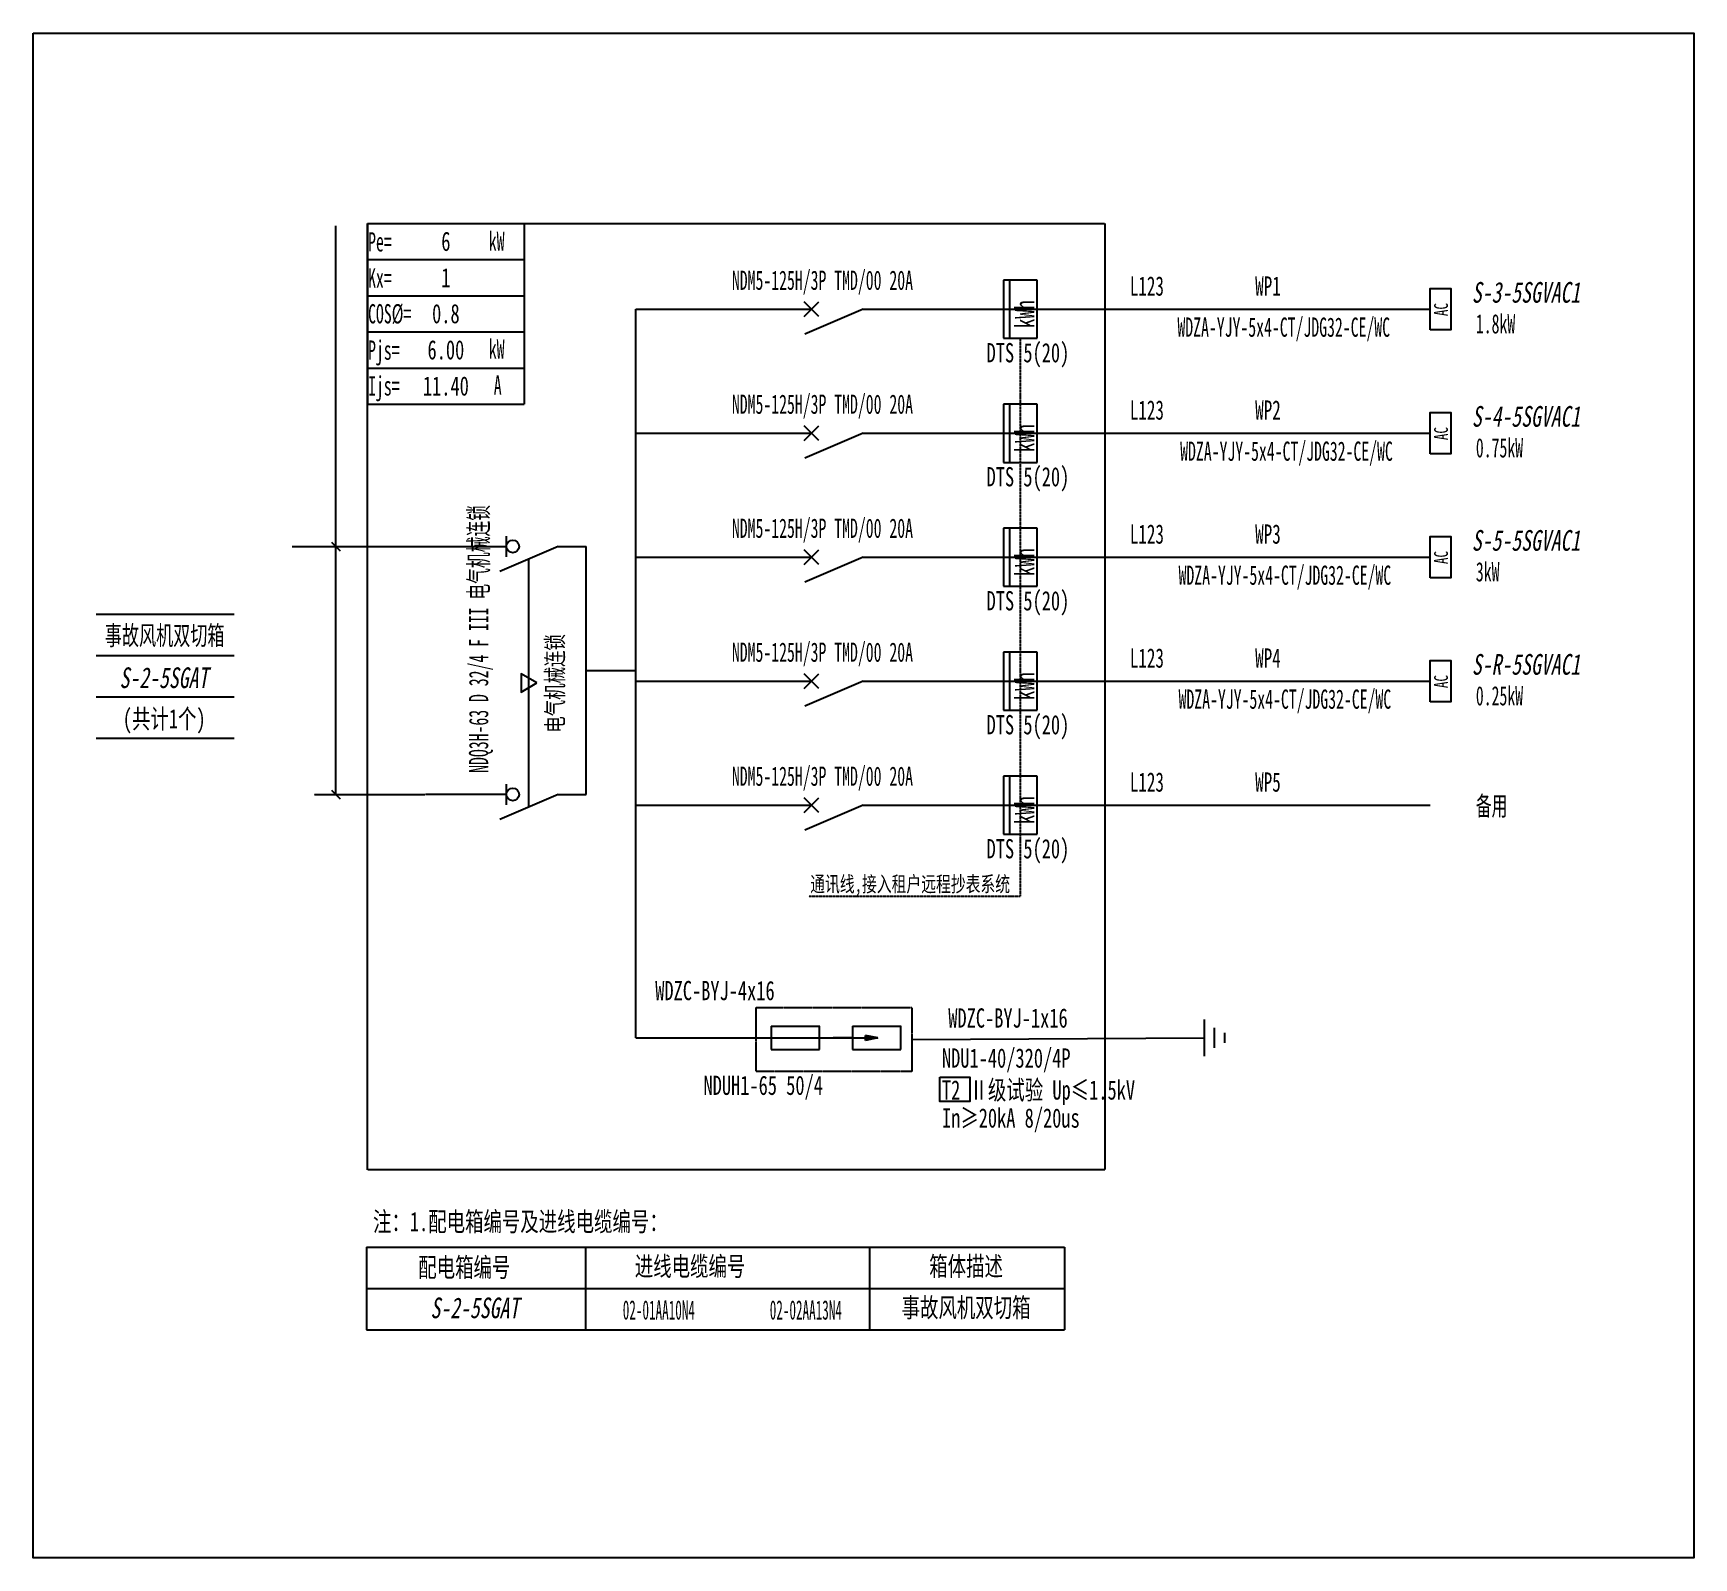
# Model space of a CAD drawing. Extents: x 318410 to 320880, y 333687 to 335955.
import ezdxf
from ezdxf.enums import TextEntityAlignment as Align

# ---------------------------------------------------------------- set-up
doc = ezdxf.new("R2010")
doc.units = 0
doc.header["$MEASUREMENT"] = 0
for name, pattern in [('DASH', [0.35, 0.25, -0.1]), ('DASHDOT', [1, 0.5, -0.25, 0, -0.25]), ('DASHED', [0.75, 0.5, -0.25]), ('DASHED2', [0.375, 0.25, -0.125])]:
    doc.linetypes.add(name, pattern=pattern)
for name, color, linetype in [('D_E_Eqpm(强电设备)', 100, 'Continuous'), ('D_E_Eqpm（强电设备）', 100, 'Continuous'), ('D_E_Text(强电文字)', 51, 'Continuous'), ('D_E_Text（强电文字）', 51, 'Continuous'), ('D_E_Wire(强电线缆)', 10, 'Continuous'), ('D_E_WireEm（强电应急照明线缆）', 10, 'DASHED'), ('D_E_Wire（强电线缆）', 10, 'Continuous'), ('D_T_TableDim（表格尺寸）', 255, 'Continuous'), ('DQ-远程抄表', 3, 'DASHDOT'), ('系统图', 220, 'Continuous')]:
    doc.layers.add(name, color=color, linetype=linetype)
doc.styles.add('$1$电气', font='', dxfattribs={"width": 0.7})
doc.styles.add('$1$电气箱', font='simhei.ttf', dxfattribs={"width": 0.8, "oblique": 10})
doc.styles.add('电气', font='', dxfattribs={"width": 0.7})
doc.styles.add('电气箱', font='simhei.ttf', dxfattribs={"width": 0.8, "oblique": 10})
doc.styles.get('$1$电气').set_extended_font_data('SimSun')
doc.styles.get('电气').set_extended_font_data('SimSun')

msp = doc.modelspace()

# ---------------------------------------------------------------- linework, layer by layer
at = {"linetype": 'DASHED'}
for p, q in [((318907.1, 334264.3), (318907.1, 335672.1)), ((318907.1, 335672.1), (320003.7, 335672.1)), ((320003.7, 335672.1), (320003.7, 334264.3)), ((320003.7, 334264.3), (318907.1, 334264.3))]:
    msp.add_line(p, q, dxfattribs=at)
at = {"linetype": 'DASHED2'}
msp.add_lwpolyline([(319484.9, 334505.7), (319716.4, 334505.7), (319716.4, 334410.3), (319484.9, 334410.3)], close=True, dxfattribs=at)
at = {"layer": 'D_E_Eqpm(强电设备)'}
for p, q in [((319507.5, 334477.9), (319507.5, 334443)), ((319507.5, 334477.9), (319579.6, 334477.9)), ((319579.4, 334443), (319579.4, 334477.9)), ((319628.5, 334477.9), (319628.5, 334443)), ((319628.5, 334477.9), (319700.6, 334477.9)), ((319700.4, 334443), (319700.4, 334477.9)), ((319628.5, 334460.5), (319599.4, 334460.5)), ((319628.5, 334460.5), (319665.9, 334460.5)), ((319665.9, 334460.5), (319647.8, 334464.2)), ((319647.8, 334456.7), (319647.8, 334464.2)), ((319665.9, 334460.5), (319647.8, 334456.7)), ((319507.5, 334443), (319579.4, 334443)), ((319628.5, 334443), (319700.4, 334443))]:
    msp.add_line(p, q, dxfattribs=at)
msp.add_solid([(319647.8, 334456.7), (319665.9, 334460.5), (319647.8, 334464.2)], dxfattribs=at)
at = {"layer": 'D_E_Eqpm（强电设备）'}
for p, q in [((319852.8, 335587.8), (319852.8, 335501.1)), ((319902.8, 335587.8), (319852.8, 335587.8)), ((319852.8, 335587.8), (319852.8, 335501.1)), ((319861.8, 335587.8), (319861.8, 335501.1)), ((319861.8, 335587.8), (319861.8, 335501.1)), ((319902.8, 335501.1), (319902.8, 335587.8)), ((319556.6, 335533.6), (319578.4, 335555.3)), ((319578.4, 335533.6), (319556.6, 335555.3)), ((319644.4, 335544.4), (319557.6, 335507.2)), ((319852.8, 335501.1), (319902.8, 335501.1)), ((319852.8, 335403.3), (319852.8, 335316.6)), ((319902.8, 335403.3), (319852.8, 335403.3)), ((319852.8, 335403.3), (319852.8, 335316.6)), ((319861.8, 335403.3), (319861.8, 335316.6)), ((319861.8, 335403.3), (319861.8, 335316.6)), ((319902.8, 335316.6), (319902.8, 335403.3)), ((319556.6, 335349.1), (319578.4, 335370.9)), ((319578.4, 335349.1), (319556.6, 335370.9)), ((319644.4, 335360), (319557.6, 335322.8)), ((319852.8, 335316.6), (319902.8, 335316.6)), ((319852.8, 335218.9), (319852.8, 335132.2)), ((319902.8, 335218.9), (319852.8, 335218.9)), ((319852.8, 335218.9), (319852.8, 335132.2)), ((319861.8, 335218.9), (319861.8, 335132.2)), ((319861.8, 335218.9), (319861.8, 335132.2)), ((319902.8, 335132.2), (319902.8, 335218.9)), ((319190.7, 335191.5), (319103.9, 335154.4)), ((319113.8, 335176.2), (319113.8, 335206.9)), ((319556.6, 335164.7), (319578.4, 335186.4)), ((319578.4, 335164.7), (319556.6, 335186.4)), ((319644.4, 335175.5), (319557.6, 335138.3)), ((319852.8, 335132.2), (319902.8, 335132.2)), ((319852.8, 335034.4), (319852.8, 334947.7)), ((319902.8, 335034.4), (319852.8, 335034.4)), ((319852.8, 335034.4), (319852.8, 334947.7)), ((319861.8, 335034.4), (319861.8, 334947.7)), ((319861.8, 335034.4), (319861.8, 334947.7)), ((319902.8, 334947.7), (319902.8, 335034.4)), ((319556.6, 334980.2), (319578.4, 335001.9)), ((319578.4, 334980.2), (319556.6, 335001.9)), ((319644.4, 334991.1), (319557.6, 334953.9)), ((319852.8, 334947.7), (319902.8, 334947.7)), ((319852.8, 334849.9), (319852.8, 334763.3)), ((319852.8, 334849.9), (319852.8, 334763.3)), ((319902.8, 334849.9), (319852.8, 334849.9)), ((319861.8, 334849.9), (319861.8, 334763.3)), ((319861.8, 334849.9), (319861.8, 334763.3)), ((319902.8, 334763.3), (319902.8, 334849.9)), ((319190.7, 334822.6), (319103.9, 334785.4)), ((319113.8, 334807.3), (319113.8, 334838)), ((319556.6, 334795.7), (319578.4, 334817.5)), ((319578.4, 334795.7), (319556.6, 334817.5)), ((319644.4, 334806.6), (319557.6, 334769.4)), ((319852.8, 334763.3), (319902.8, 334763.3))]:
    msp.add_line(p, q, dxfattribs=at)
at = {"layer": 'D_E_Eqpm（强电设备）', "linetype": 'DASH'}
msp.add_line((319147.3, 334804), (319147.3, 335172.9), dxfattribs=at)
at = {"layer": 'D_E_Eqpm（强电设备）'}
for points in [[(320487.6, 335513.7), (320487.6, 335575.2), (320518.4, 335575.2), (320518.4, 335513.7)], [(320487.6, 335329.2), (320487.6, 335390.7), (320518.4, 335390.7), (320518.4, 335329.2)], [(320487.6, 335144.8), (320487.6, 335206.3), (320518.4, 335206.3), (320518.4, 335144.8)], [(320487.6, 334960.3), (320487.6, 335021.8), (320518.4, 335021.8), (320518.4, 334960.3)], [(319159.2, 334988.5), (319135.5, 335002.2), (319135.5, 334974.8)]]:
    msp.add_lwpolyline(points, close=True, dxfattribs=at)
for centre in [(319123.2, 335191.5), (319123.2, 334822.6)]:
    msp.add_circle(centre, 9.35, dxfattribs=at)
at = {"layer": 'D_E_Text(强电文字)', "color": 51}
msp.add_line((318860.1, 334822.6), (318860.1, 335668.2), dxfattribs=at)
for points in [[(318853.7, 335197.9), (318866.5, 335185.1)], [(318853.7, 334829), (318866.5, 334816.2)]]:
    msp.add_lwpolyline(points, dxfattribs=at)
at = {"layer": 'D_E_Text（强电文字）'}
for p, q in [((318907.1, 335672.1), (319140.3, 335672.1)), ((318907.1, 335672.1), (318907.1, 335403.1)), ((319140.3, 335672.1), (319140.3, 335403.1)), ((318907.1, 335618.3), (319140.3, 335618.3)), ((318907.1, 335564.5), (319140.3, 335564.5)), ((318907.1, 335510.7), (319140.3, 335510.7)), ((318907.1, 335456.9), (319140.3, 335456.9)), ((318907.1, 335403.1), (319140.3, 335403.1))]:
    msp.add_line(p, q, dxfattribs=at)
msp.add_lwpolyline([(319758.3, 334402.2), (319802.8, 334402.2), (319802.8, 334365.6), (319758.3, 334365.6)], close=True, dxfattribs=at)
at = {"layer": 'D_E_Wire(强电线缆)'}
msp.add_line((318795, 335191.5), (318992.7, 335191.5), dxfattribs=at)
at = {"layer": 'D_E_Wire(强电线缆)', "linetype": 'DASH'}
msp.add_line((318827.8, 334822.6), (318992.7, 334822.6), dxfattribs=at)
at = {"layer": 'D_E_WireEm（强电应急照明线缆）'}
msp.add_line((319113.8, 334822.6), (318992.7, 334822.6), dxfattribs=at)
at = {"layer": 'D_E_Wire（强电线缆）'}
for p, q in [((319306.4, 334460.5), (319306.4, 335544.4)), ((319306.4, 335544.4), (319567.5, 335544.4)), ((319644.4, 335544.4), (319850.2, 335544.4)), ((319850.2, 335544.4), (320487.6, 335544.4)), ((319306.4, 335360), (319567.5, 335360)), ((319644.4, 335360), (319850.2, 335360)), ((319850.2, 335360), (320487.6, 335360)), ((318992.7, 335191.5), (319113.8, 335191.5)), ((319190.7, 335191.5), (319232.2, 335191.5)), ((319232.2, 334822.6), (319232.2, 335191.5)), ((319306.4, 335175.5), (319567.5, 335175.5)), ((319644.4, 335175.5), (319850.2, 335175.5)), ((319850.2, 335175.5), (320487.6, 335175.5)), ((319232.2, 335007.1), (319306.4, 335007.1)), ((319306.4, 334991.1), (319567.5, 334991.1)), ((319644.4, 334991.1), (319850.2, 334991.1)), ((319850.2, 334991.1), (320487.6, 334991.1)), ((319190.7, 334822.6), (319232.2, 334822.6)), ((319306.4, 334806.6), (319567.5, 334806.6)), ((319644.4, 334806.6), (319850.2, 334806.6)), ((319850.2, 334806.6), (320487.6, 334806.6)), ((320152, 334433.1), (320152, 334487.9)), ((320166.9, 334445.6), (320166.9, 334475.4)), ((319306.4, 334460.5), (319636.2, 334460.5)), ((319716.4, 334458), (320152, 334460.5)), ((320181.9, 334453), (320181.9, 334468))]:
    msp.add_line(p, q, dxfattribs=at)
at = {"layer": 'D_T_TableDim（表格尺寸）', "color": 255}
for p, q in [((318503.8, 335090.6), (318708.8, 335090.6)), ((318503.8, 335029.1), (318708.8, 335029.1)), ((318503.8, 334967.6), (318708.8, 334967.6)), ((318503.8, 334906.1), (318708.8, 334906.1))]:
    msp.add_line(p, q, dxfattribs=at)
at = {"layer": 'D_T_TableDim（表格尺寸）', "ltscale": 3.5}
for p, q in [((318905.7, 334149.2), (319943.5, 334149.2)), ((318905.7, 334149.2), (318905.7, 334026.3)), ((319231.4, 334149.2), (319231.4, 334026.3)), ((319653.7, 334149.2), (319653.7, 334026.3)), ((319943.5, 334149.2), (319943.5, 334026.3)), ((318905.7, 334087.8), (319943.5, 334087.8)), ((318905.7, 334087.8), (319943.5, 334087.8)), ((319231.4, 334087.8), (319231.4, 334026.3)), ((319653.7, 334087.8), (319653.7, 334026.3)), ((318905.7, 334026.3), (319943.5, 334026.3))]:
    msp.add_line(p, q, dxfattribs=at)
at = {"layer": 'DQ-远程抄表'}
for p, q in [((319877.8, 335501.1), (319877.8, 334670.7)), ((319877.8, 334670.7), (319563.5, 334670.7))]:
    msp.add_line(p, q, dxfattribs=at)
at = {"layer": '系统图', "ltscale": 9973.992009}
msp.add_lwpolyline([(318410, 335955), (320879.5, 335955), (320879.5, 333687), (318410, 333687)], close=True, dxfattribs=at)

# ---------------------------------------------------------------- texts
at = {"layer": 'D_E_Eqpm（强电设备）', "color": 51, "style": '电气', "width": 0.7}
for p in [(320503.6, 335543.9), (320503.6, 335359.4), (320503.6, 335175), (320503.6, 334990.5)]:
    msp.add_text('AC', height=20.5, rotation=90, dxfattribs=at).set_placement(p, align=Align.MIDDLE_CENTER)
at = {"layer": 'D_E_Text(强电文字)'}
for s, height, style, width, p in [('1.8kW', 28.69, '$1$电气', 0.6, (320555.4, 335508.4)), ('0.75kW', 28.69, '$1$电气', 0.6, (320555.4, 335323.9)), ('3kW', 28.69, '$1$电气', 0.6, (320555.4, 335139.5)), ('0.25kW', 28.69, '$1$电气', 0.6, (320555.4, 334955)), ('备用', 28.69, '$1$电气', 0.6, (320555.4, 334791.1)), ('WDZC-BYJ-4x16', 28.694, '电气', 0.7, (319335, 334516.5)), ('WDZC-BYJ-1x16', 28.694, '电气', 0.7, (319770.8, 334475.7)), ('T2 Ⅱ级试验 Up≤1.5kV ', 28.694, '电气', 0.7, (319761.4, 334368.6)), ('In≥20kA 8/20us', 28.694, '电气', 0.7, (319761.4, 334326.9))]:
    msp.add_text(s, height=height, dxfattribs=dict(at, style=style, width=width)).set_placement(p)
at = {"layer": 'D_E_Text(强电文字)', "color": 51, "true_color": 0xffff7f, "style": '电气', "width": 0.7}
msp.add_text('NDU1-40/320/4P', height=28.694, dxfattribs=at).set_placement((319761.4, 334416.1))
at = {"layer": 'D_E_Text（强电文字）', "linetype": 'Continuous', "style": '电气', "width": 0.6}
for s, height, p in [('Pe=', 28.69, (318908, 335630.3)), ('kW', 28.69, (319087.5, 335631.3)), ('Kx=', 28.69, (318908, 335576.3)), ('COS%%C=', 28.69, (318908, 335523.3)), ('Pjs=', 28.69, (318908, 335469.2)), ('kW', 28.69, (319087.5, 335471)), ('Ijs=', 28.69, (318908, 335416)), ('A', 28.7, (319094.9, 335417.2))]:
    msp.add_text(s, height=height, dxfattribs=at).set_placement(p)
at = {"layer": 'D_E_Text（强电文字）'}
for s, height, style, width, p in [('NDM5-125H/3P TMD/00 20A', 28.694, '电气', 0.6, (319583.7, 335585.2)), ('WDZA-YJY-5x4-CT/JDG32-CE/WC', 28.694, '$1$电气', 0.6, (320269.7, 335515.4)), ('DTS 5(20)', 28.69, '电气', 0.7, (319889.3, 335477.5)), ('NDM5-125H/3P TMD/00 20A', 28.694, '电气', 0.6, (319583.7, 335400.8)), ('WDZA-YJY-5x4-CT/JDG32-CE/WC', 28.694, '$1$电气', 0.6, (320273.8, 335330.9)), ('DTS 5(20)', 28.69, '电气', 0.7, (319889.3, 335293)), ('NDM5-125H/3P TMD/00 20A', 28.694, '电气', 0.6, (319583.7, 335216.3)), ('WDZA-YJY-5x4-CT/JDG32-CE/WC', 28.694, '$1$电气', 0.6, (320271.4, 335146.4)), ('DTS 5(20)', 28.69, '电气', 0.7, (319889.3, 335108.5)), ('事故风机双切箱', 28.69, '$1$电气', 0.65, (318605.5, 335059.7)), ('NDM5-125H/3P TMD/00 20A', 28.694, '电气', 0.6, (319583.7, 335031.9)), ('WDZA-YJY-5x4-CT/JDG32-CE/WC', 28.694, '$1$电气', 0.6, (320271.4, 334962)), ('DTS 5(20)', 28.69, '电气', 0.7, (319889.3, 334924.1)), ('NDM5-125H/3P TMD/00 20A', 28.694, '电气', 0.6, (319583.7, 334847.4)), ('DTS 5(20)', 28.69, '电气', 0.7, (319889.3, 334739.6)), ('配电箱编号', 28.69, '电气', 0.7, (319051.1, 334119.8)), ('进线电缆编号', 28.69, '电气', 0.7, (319386.8, 334121.3)), ('箱体描述', 28.69, '电气', 0.7, (319797.3, 334121.3)), ('事故风机双切箱', 28.69, '电气', 0.7, (319797.3, 334059.8)), ('02-01AA10N4', 28.694, '电气', 0.5, (319340.4, 334055.5)), ('02-02AA13N4', 28.694, '电气', 0.5, (319559, 334055.5))]:
    msp.add_text(s, height=height, dxfattribs=dict(at, style=style, width=width)).set_placement(p, align=Align.MIDDLE)
for s, height, style, width, p in [('L123', 28.69, '$1$电气', 0.65, (320040.8, 335564.6)), ('WP1', 28.69, '$1$电气', 0.65, (320227.2, 335564.6)), ('L123', 28.69, '$1$电气', 0.65, (320040.8, 335380.1)), ('WP2', 28.69, '$1$电气', 0.65, (320227.2, 335380.1)), ('L123', 28.69, '$1$电气', 0.65, (320040.8, 335195.6)), ('WP3', 28.69, '$1$电气', 0.65, (320227.2, 335195.6)), ('L123', 28.69, '$1$电气', 0.65, (320040.8, 335011.2)), ('WP4', 28.69, '$1$电气', 0.65, (320227.2, 335011.2)), ('L123', 28.69, '$1$电气', 0.65, (320040.8, 334826.7)), ('WP5', 28.69, '$1$电气', 0.65, (320227.2, 334826.7)), ('注：1.配电箱编号及进线电缆编号：', 28.694, '电气', 0.7, (318915.3, 334172.8))]:
    msp.add_text(s, height=height, dxfattribs=dict(at, style=style, width=width)).set_placement(p)
at = {"layer": 'D_E_Text（强电文字）', "style": '$1$电气箱', "oblique": 10, "width": 0.7}
for s, p in [('S-3-5SGVAC1', (320549.5, 335554.1)), ('S-4-5SGVAC1', (320549.5, 335369.6)), ('S-5-5SGVAC1', (320549.5, 335185.1)), ('S-R-5SGVAC1', (320549.5, 335000.7))]:
    msp.add_text(s, height=30.743, dxfattribs=at).set_placement(p)
at = {"layer": 'D_E_Text（强电文字）', "style": '电气', "width": 0.7}
for s, height, p in [('kWh', 28.69, (319898.7, 335516.6)), ('kWh', 28.69, (319898.7, 335332.1)), ('kWh', 28.69, (319898.7, 335147.6)), ('电气机械连锁', 25.62, (319198.7, 334914.4)), ('kWh', 28.69, (319898.7, 334963.2)), ('kWh', 28.69, (319898.7, 334778.7))]:
    msp.add_text(s, height=height, rotation=90, dxfattribs=at).set_placement(p)
at = {"layer": 'D_E_Text（强电文字）', "style": '电气', "width": 0.6}
msp.add_text('NDQ3H-63 D 32/4 F III 电气机械连锁', height=28.694, rotation=90, dxfattribs=at).set_placement((319073.7, 335054), align=Align.MIDDLE)
at = {"layer": 'D_E_Text（强电文字）', "color": 7, "style": '$1$电气箱', "oblique": 10, "width": 0.7}
msp.add_text('S-2-5SGAT', height=30.74, dxfattribs=at).set_placement((318604.3, 334996.2), align=Align.MIDDLE)
at = {"layer": 'D_E_Text（强电文字）', "style": '$1$电气', "width": 0.7}
msp.add_text('(共计1个)', height=28.69, dxfattribs=at).set_placement((318604.8, 334920.8), align=Align.CENTER)
at = {"layer": 'D_E_Text（强电文字）', "color": 51, "true_color": 0xffff7f, "style": '电气', "width": 0.7}
msp.add_text('NDUH1-65 50/4', height=28.694, dxfattribs=at).set_placement((319406.8, 334375.6))
at = {"layer": 'D_E_Text（强电文字）', "style": '电气箱', "oblique": 10, "width": 0.7}
msp.add_text('S-2-5SGAT', height=30.74, dxfattribs=at).set_placement((319066.7, 334058.8), align=Align.MIDDLE)
at = {"layer": 'D_E_Text（强电文字）', "width": 233.116, "attachment_point": 5, "style": '电气'}
for s, insert, char_height in [('6', (319023.7, 335645.2), 28.7), ('1', (319023.7, 335591.4), 28.7), ('0.8', (319023.7, 335537.6), 28.69), ('{\\C200;6.00}', (319023.7, 335483.8), 28.694), ('{\\C200;11.40}', (319023.7, 335430), 28.694)]:
    msp.add_mtext(s, dxfattribs=dict(at, insert=insert, char_height=char_height))
at = {"layer": 'DQ-远程抄表', "style": '电气', "width": 0.7}
msp.add_text('通讯线,接入租户远程抄表系统', height=23.058, dxfattribs=at).set_placement((319565.5, 334677.8))

doc.saveas('drawing.dxf')
